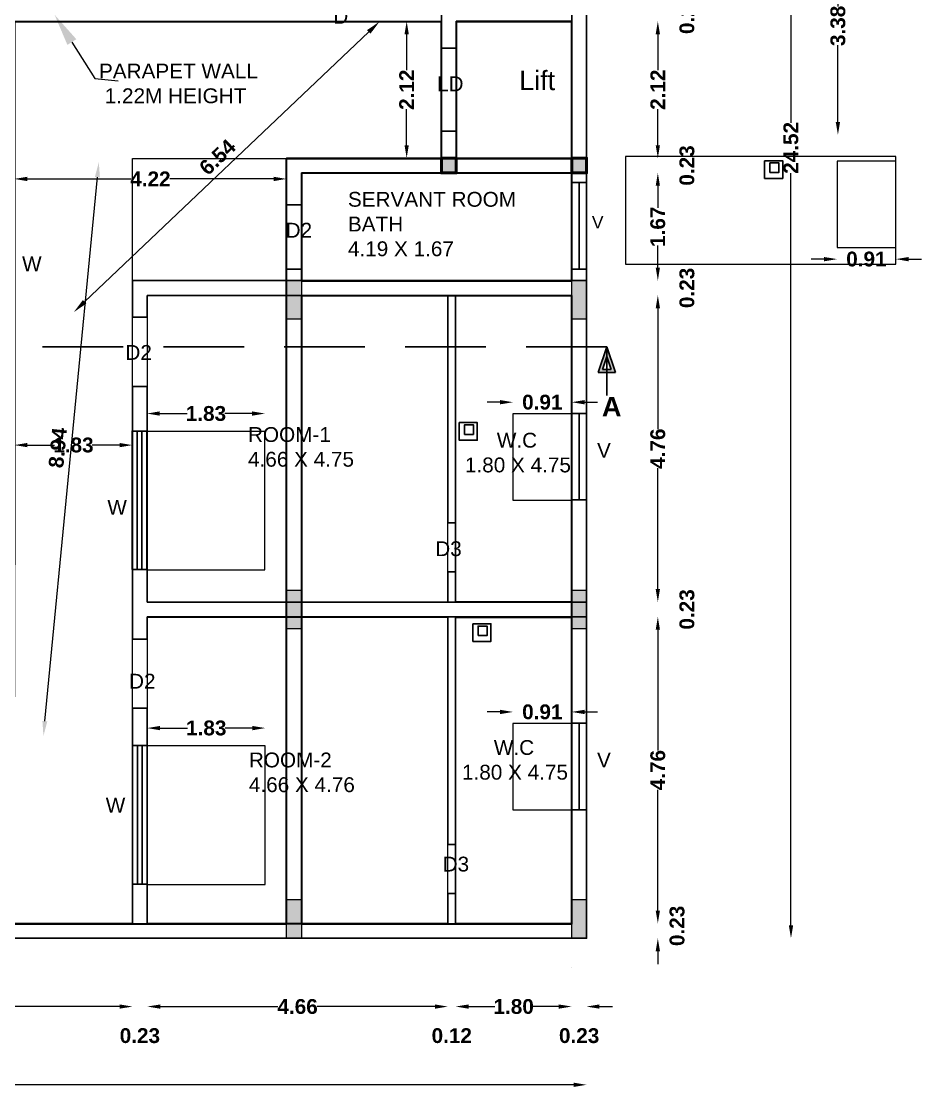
# Model space of a CAD drawing. Header units: metres. Extents: x 515 to 706, y -4 to 163.
# Drawn here: x 627.84 to 641.79, y 91.15 to 107.79 of the extents above; entities that cross this region are included whole.
import ezdxf
from ezdxf import colors
from ezdxf.entities.mleader import LeaderData, LeaderLine
from ezdxf.math import Vec2, Vec3

# ---------------------------------------------------------------- set-up
doc = ezdxf.new("R2010")
doc.units = ezdxf.units.M
doc.header["$MEASUREMENT"] = 0
doc.linetypes.add('DASHED2', pattern=[0.375, 0.25, -0.125])
doc.linetypes.add('PHANTOM2', pattern=[1.25, 0.625, -0.125, 0.125, -0.125, 0.125, -0.125])
for name, color, linetype, lineweight in [('BLK_1_FLR_2_BLT_UP_AREA', 140, 'Continuous', 30), ('BLK_1_FLR_2_CARPET_AREA', 22, 'Continuous', 30), ('BLK_1_FLR_2_LIFT_1', 30, 'Continuous', 13), ('BLK_1_FLR_2_WASH', 4, 'Continuous', 30), ('BLK_1_FLR_2_WATER_CLOSET', 4, 'Continuous', 30)]:
    doc.layers.add(name, color=color, linetype=linetype, lineweight=lineweight)
for name, color, linetype in [('BLK_1_FLR_2_REGULAR_ROOM_1', 3, 'Continuous'), ('BLK_1_FLR_2_REGULAR_ROOM_8', 3, 'Continuous'), ('BLK_1_FLR_2_ROOM_1_LIGHT_VENTILATION_1', 3, 'Continuous'), ('BLK_1_FLR_2_ROOM_8_LIGHT_VENTILATION_1', 3, 'Continuous'), ('BLK_1_FLR_2_VERANDAH', 5, 'Continuous'), ('BLK_4_FLR_0_BATH', 7, 'Continuous'), ('BLK_4_FLR_0_BATH_HT', 7, 'Continuous'), ('DIST_EXIT', 7, 'Continuous'), ('TOILET_VENTILATION', 6, 'Continuous')]:
    doc.layers.add(name, color=color, linetype=linetype)
doc.styles.add('ARIAL', font='arialbd.ttf', dxfattribs={"height": 0.23})
doc.styles.add('PDF Swiss721BT-RomanCondensed', font='arial.ttf')
doc.styles.add('Swiss Bold', font='swissb.ttf')
doc.styles.add('working', font='arialbd.ttf', dxfattribs={"height": 0.23})
doc.dimstyles.new('new model', dxfattribs={"dimtxt": 0.23, "dimasz": 0.2, "dimexe": 0.1, "dimexo": 0.1, "dimgap": 0, "dimtad": 0, "dimzin": 1, "dimdsep": 46, "dimtxsty": 'working', "dimcen": 0.09, "dimse1": 1, "dimse2": 1, "dimclrd": 256, "dimclrt": 256, "dimadec": 1, "dimazin": 0, "dimtfac": 1, "dimtofl": 0, "dimtmove": 0, "dimatfit": 3, "dimfxl": 0, "dimtolj": 1, "dimtzin": 0, "dimlwd": -1, "dimlwe": -1, "dimarcsym": 0})
doc.dimstyles.new('OPEN SPACE', dxfattribs={"dimtxt": 0.23, "dimasz": 0.23, "dimexe": 0.1875, "dimexo": 0.0625, "dimgap": 0.09, "dimtad": 3, "dimzin": 0, "dimdsep": 46, "dimtxsty": 'ARIAL', "dimcen": 0.09, "dimse1": 1, "dimse2": 1, "dimclrd": 256, "dimclre": 256, "dimadec": 0, "dimazin": 0, "dimtfac": 0.5, "dimtix": 1, "dimtmove": 0, "dimatfit": 3, "dimfxl": 0, "dimtolj": 1, "dimtzin": 0, "dimarcsym": 0})

# ---------------------------------------------------------------- blocks, each defined once
blk = doc.blocks.new('*D179')
at = {"layer": 'Defpoints', "color": 0, "lineweight": 40}
for p in [(633.387, 107.784), (628.648, 103.28), (628.648, 103.28)]:
    blk.add_point(p, dxfattribs=at)
at = {"layer": 'DIST_EXIT', "lineweight": -2}
blk.add_line((633.22, 107.626), (628.815, 103.439), dxfattribs=at)
at = {"layer": 'DIST_EXIT', "lineweight": 40}
for points in [[(633.193, 107.653), (633.246, 107.598), (633.387, 107.784)], [(628.788, 103.467), (628.841, 103.411), (628.648, 103.28)]]:
    blk.add_solid(points, dxfattribs=at)
at = {"layer": 'DIST_EXIT', "color": 0, "insert": (630.874, 105.683), "char_height": 0.23, "attachment_point": 5, "rotation": 43.5448, "style": 'ARIAL'}
blk.add_mtext('\\A1;6.54', dxfattribs=at)
blk = doc.blocks.new('*D85')
at = {"layer": 'Defpoints', "color": 0, "lineweight": 40}
for p in [(629.005, 105.605), (629.035, 105.603), (628.146, 96.71)]:
    blk.add_point(p, dxfattribs=at)
at = {"layer": 'DIST_EXIT', "lineweight": -2}
blk.add_line((628.198, 96.936), (629.012, 105.374), dxfattribs=at)
at = {"layer": 'DIST_EXIT', "lineweight": 40}
for points in [[(628.974, 105.377), (629.051, 105.37), (629.035, 105.603)], [(628.16, 96.94), (628.236, 96.932), (628.176, 96.707)]]:
    blk.add_solid(points, dxfattribs=at)
at = {"layer": 'DIST_EXIT', "color": 0, "insert": (628.399, 101.175), "char_height": 0.23, "attachment_point": 5, "rotation": 84.4853, "style": 'ARIAL'}
blk.add_mtext('\\A1;8.94', dxfattribs=at)
blk = doc.blocks.new('*D86')
at = {"layer": 'Defpoints', "color": 0, "lineweight": 40}
for p in [(636.365, 97.079), (635.455, 96.9), (636.365, 96.9)]:
    blk.add_point(p, dxfattribs=at)
at = {"layer": 'TOILET_VENTILATION'}
for p, q in [((635.255, 97.079), (635.055, 97.079)), ((636.565, 97.079), (636.765, 97.079))]:
    blk.add_line(p, q, dxfattribs=at)
at = {"layer": 'TOILET_VENTILATION', "lineweight": 40}
for points in [[(635.255, 97.112), (635.255, 97.046), (635.455, 97.079)], [(636.565, 97.112), (636.565, 97.046), (636.365, 97.079)]]:
    blk.add_solid(points, dxfattribs=at)
at = {"layer": 'TOILET_VENTILATION', "insert": (635.91, 97.079), "char_height": 0.23, "attachment_point": 5, "style": 'working'}
blk.add_mtext('\\A1;0.91', dxfattribs=at)
blk = doc.blocks.new('*D180')
at = {"layer": 'BLK_1_FLR_2_ROOM_1_LIGHT_VENTILATION_1', "color": 232, "linetype": 'PHANTOM2'}
for p, q in [((629.985, 96.829), (630.407, 96.829)), ((631.415, 96.829), (630.993, 96.829))]:
    blk.add_line(p, q, dxfattribs=at)
at = {"layer": 'BLK_1_FLR_2_ROOM_1_LIGHT_VENTILATION_1', "color": 232, "lineweight": 40}
for points in [[(629.985, 96.862), (629.985, 96.795), (629.785, 96.829)], [(631.415, 96.862), (631.415, 96.795), (631.615, 96.829)]]:
    blk.add_solid(points, dxfattribs=at)
at = {"layer": 'Defpoints', "color": 0, "lineweight": 40}
for p in [(631.615, 96.829), (629.785, 96.552), (631.615, 96.552)]:
    blk.add_point(p, dxfattribs=at)
at = {"layer": 'BLK_1_FLR_2_ROOM_1_LIGHT_VENTILATION_1', "color": 232, "insert": (630.7, 96.829), "char_height": 0.23, "attachment_point": 5, "style": 'working'}
blk.add_mtext('\\A1;1.83', dxfattribs=at)
blk = doc.blocks.new('*D181')
at = {"layer": 'BLK_1_FLR_2_ROOM_8_LIGHT_VENTILATION_1', "color": 232, "linetype": 'PHANTOM2'}
for p, q in [((629.98, 101.706), (630.402, 101.706)), ((631.41, 101.706), (630.988, 101.706))]:
    blk.add_line(p, q, dxfattribs=at)
at = {"layer": 'BLK_1_FLR_2_ROOM_8_LIGHT_VENTILATION_1', "color": 232, "lineweight": 40}
for points in [[(629.98, 101.74), (629.98, 101.673), (629.78, 101.706)], [(631.41, 101.74), (631.41, 101.673), (631.61, 101.706)]]:
    blk.add_solid(points, dxfattribs=at)
at = {"layer": 'Defpoints', "color": 0, "lineweight": 40}
for p in [(631.61, 101.706), (629.78, 101.43), (631.61, 101.43)]:
    blk.add_point(p, dxfattribs=at)
at = {"layer": 'BLK_1_FLR_2_ROOM_8_LIGHT_VENTILATION_1', "color": 232, "insert": (630.695, 101.706), "char_height": 0.23, "attachment_point": 5, "style": 'working'}
blk.add_mtext('\\A1;1.83', dxfattribs=at)
blk = doc.blocks.new('*D87')
at = {"layer": 'Defpoints', "color": 0, "lineweight": 40}
for p in [(636.365, 101.882), (635.455, 101.703), (636.365, 101.703)]:
    blk.add_point(p, dxfattribs=at)
at = {"layer": 'TOILET_VENTILATION'}
for p, q in [((635.255, 101.882), (635.055, 101.882)), ((636.565, 101.882), (636.765, 101.882))]:
    blk.add_line(p, q, dxfattribs=at)
at = {"layer": 'TOILET_VENTILATION', "lineweight": 40}
for points in [[(635.255, 101.915), (635.255, 101.849), (635.455, 101.882)], [(636.565, 101.915), (636.565, 101.849), (636.365, 101.882)]]:
    blk.add_solid(points, dxfattribs=at)
at = {"layer": 'TOILET_VENTILATION', "insert": (635.91, 101.882), "char_height": 0.23, "attachment_point": 5, "style": 'working'}
blk.add_mtext('\\A1;0.91', dxfattribs=at)
blk = doc.blocks.new('*D112')
at = {"layer": 'BLK_4_FLR_0_BATH_HT'}
for p, q in [((640.493, 109.208), (640.493, 108.017)), ((640.493, 106.228), (640.493, 107.418))]:
    blk.add_line(p, q, dxfattribs=at)
at = {"layer": 'BLK_4_FLR_0_BATH_HT', "lineweight": 40}
for points in [[(640.459, 109.208), (640.526, 109.208), (640.493, 109.408)], [(640.459, 106.228), (640.526, 106.228), (640.493, 106.028)]]:
    blk.add_solid(points, dxfattribs=at)
at = {"layer": 'Defpoints', "color": 0, "lineweight": 40}
for p in [(640.493, 109.408), (641.172, 109.408), (641.172, 106.028)]:
    blk.add_point(p, dxfattribs=at)
at = {"layer": 'BLK_4_FLR_0_BATH_HT', "insert": (640.493, 107.718), "char_height": 0.23, "attachment_point": 5, "rotation": 90, "style": 'working'}
blk.add_mtext('\\A1;3.38', dxfattribs=at)
blk = doc.blocks.new('*D114')
at = {"layer": 'Defpoints', "color": 0, "lineweight": 40}
for p in [(640.479, 104.279), (641.389, 104.279), (640.479, 104.101)]:
    blk.add_point(p, dxfattribs=at)
at = {"layer": 'TOILET_VENTILATION'}
for p, q in [((640.279, 104.101), (640.079, 104.101)), ((641.589, 104.101), (641.789, 104.101))]:
    blk.add_line(p, q, dxfattribs=at)
at = {"layer": 'TOILET_VENTILATION', "lineweight": 40}
for points in [[(640.279, 104.134), (640.279, 104.067), (640.479, 104.101)], [(641.589, 104.134), (641.589, 104.067), (641.389, 104.101)]]:
    blk.add_solid(points, dxfattribs=at)
at = {"layer": 'TOILET_VENTILATION', "insert": (640.934, 104.101), "char_height": 0.23, "attachment_point": 5, "style": 'working'}
blk.add_mtext('\\A1;0.91', dxfattribs=at)
blk = doc.blocks.new('060x0.23')
at = {"lineweight": 13}
h = blk.add_hatch(color=1, dxfattribs=at)
h.dxf.hatch_style = 1
h.paths.add_polyline_path([(717.913, -158.901), (718.513, -158.901), (718.513, -159.131), (717.913, -159.131)])
at = {"color": 1, "lineweight": 13}
blk.add_lwpolyline([(717.913, -158.901), (718.513, -158.901), (718.513, -159.131), (717.913, -159.131)], close=True, dxfattribs=at)
blk = doc.blocks.new('0.23x 0.23')
at = {"lineweight": 50}
h = blk.add_hatch(color=1, dxfattribs=at)
h.dxf.hatch_style = 1
h.paths.add_polyline_path([(780.034, -174.426), (780.264, -174.426), (780.264, -174.196), (780.034, -174.196)])
at = {"color": 1, "lineweight": 50}
blk.add_lwpolyline([(780.034, -174.426), (780.264, -174.426), (780.264, -174.196), (780.034, -174.196)], close=True, dxfattribs=at)
blk = doc.blocks.new('*D801')
for p, q in [((627.926, 101.217), (628.347, 101.217)), ((629.356, 101.217), (628.934, 101.217))]:
    blk.add_line(p, q)
at = {"lineweight": 40}
for points in [[(627.926, 101.25), (627.926, 101.184), (627.726, 101.217)], [(629.356, 101.25), (629.356, 101.184), (629.556, 101.217)]]:
    blk.add_solid(points, dxfattribs=at)
at = {"layer": 'Defpoints', "color": 0, "lineweight": 40}
for p in [(627.726, 101.531), (629.556, 101.531), (629.556, 101.217)]:
    blk.add_point(p, dxfattribs=at)
at = {"lineweight": 30, "insert": (628.641, 101.217), "char_height": 0.23, "attachment_point": 5, "style": 'working'}
blk.add_mtext('\\A1;1.83', dxfattribs=at)
blk = doc.blocks.new('*D402')
for p, q in [((637.701, 93.999), (637.701, 94.199)), ((637.701, 93.369), (637.701, 93.169))]:
    blk.add_line(p, q)
at = {"lineweight": 40}
for points in [[(637.668, 93.999), (637.734, 93.999), (637.701, 93.799)], [(637.668, 93.369), (637.734, 93.369), (637.701, 93.569)]]:
    blk.add_solid(points, dxfattribs=at)
at = {"layer": 'Defpoints', "color": 0, "lineweight": 40}
for p in [(636.814, 93.799), (637.701, 93.799), (636.814, 93.569)]:
    blk.add_point(p, dxfattribs=at)
at = {"lineweight": 30, "insert": (638, 93.761), "char_height": 0.23, "attachment_point": 5, "rotation": 90, "style": 'working'}
blk.add_mtext('\\A1;0.23', dxfattribs=at)
blk = doc.blocks.new('*D403')
for p, q in [((637.701, 98.354), (637.701, 96.48)), ((637.701, 93.999), (637.701, 95.872))]:
    blk.add_line(p, q)
at = {"lineweight": 40}
for points in [[(637.668, 98.354), (637.734, 98.354), (637.701, 98.554)], [(637.668, 93.999), (637.734, 93.999), (637.701, 93.799)]]:
    blk.add_solid(points, dxfattribs=at)
at = {"layer": 'Defpoints', "color": 0, "lineweight": 40}
for p in [(636.814, 98.554), (637.701, 98.554), (636.814, 93.799)]:
    blk.add_point(p, dxfattribs=at)
at = {"lineweight": 30, "insert": (637.701, 96.176), "char_height": 0.23, "attachment_point": 5, "rotation": 90, "style": 'working'}
blk.add_mtext('\\A1;4.76', dxfattribs=at)
blk = doc.blocks.new('*D404')
for p, q in [((637.701, 98.984), (637.701, 99.184)), ((637.701, 98.354), (637.701, 98.154))]:
    blk.add_line(p, q)
at = {"lineweight": 40}
for points in [[(637.668, 98.984), (637.734, 98.984), (637.701, 98.784)], [(637.668, 98.354), (637.734, 98.354), (637.701, 98.554)]]:
    blk.add_solid(points, dxfattribs=at)
at = {"layer": 'Defpoints', "color": 0, "lineweight": 40}
for p in [(636.814, 98.784), (635.418, 98.554), (637.701, 98.554)]:
    blk.add_point(p, dxfattribs=at)
at = {"lineweight": 30, "insert": (638.153, 98.669), "char_height": 0.23, "attachment_point": 5, "rotation": 90, "style": 'working'}
blk.add_mtext('\\A1;0.23', dxfattribs=at)
blk = doc.blocks.new('*D405')
for p, q in [((637.701, 103.339), (637.701, 101.465)), ((637.701, 98.984), (637.701, 100.857))]:
    blk.add_line(p, q)
at = {"lineweight": 40}
for points in [[(637.668, 103.339), (637.734, 103.339), (637.701, 103.539)], [(637.668, 98.984), (637.734, 98.984), (637.701, 98.784)]]:
    blk.add_solid(points, dxfattribs=at)
at = {"layer": 'Defpoints', "color": 0, "lineweight": 40}
for p in [(636.417, 103.539), (637.701, 103.539), (635.418, 98.784)]:
    blk.add_point(p, dxfattribs=at)
at = {"lineweight": 30, "insert": (637.701, 101.161), "char_height": 0.23, "attachment_point": 5, "rotation": 90, "style": 'working'}
blk.add_mtext('\\A1;4.76', dxfattribs=at)
blk = doc.blocks.new('*D406')
for p, q in [((637.701, 103.969), (637.701, 104.169)), ((637.701, 103.339), (637.701, 103.139))]:
    blk.add_line(p, q)
at = {"lineweight": 40}
for points in [[(637.668, 103.969), (637.734, 103.969), (637.701, 103.769)], [(637.668, 103.339), (637.734, 103.339), (637.701, 103.539)]]:
    blk.add_solid(points, dxfattribs=at)
at = {"layer": 'Defpoints', "color": 0, "lineweight": 40}
for p in [(636.352, 103.769), (637.701, 103.769), (636.417, 103.539)]:
    blk.add_point(p, dxfattribs=at)
at = {"lineweight": 30, "insert": (638.153, 103.654), "char_height": 0.23, "attachment_point": 5, "rotation": 90, "style": 'working'}
blk.add_mtext('\\A1;0.23', dxfattribs=at)
blk = doc.blocks.new('*D407')
for p, q in [((637.701, 107.589), (637.701, 107.029)), ((637.701, 105.868), (637.701, 106.428))]:
    blk.add_line(p, q)
at = {"lineweight": 40}
for points in [[(637.668, 107.589), (637.734, 107.589), (637.701, 107.789)], [(637.668, 105.868), (637.734, 105.868), (637.701, 105.668)]]:
    blk.add_solid(points, dxfattribs=at)
at = {"layer": 'Defpoints', "color": 0, "lineweight": 40}
for p in [(636.568, 107.789), (637.701, 107.789), (636.352, 105.668)]:
    blk.add_point(p, dxfattribs=at)
at = {"lineweight": 30, "insert": (637.701, 106.728), "char_height": 0.23, "attachment_point": 5, "rotation": 90, "style": 'working'}
blk.add_mtext('\\A1;2.12', dxfattribs=at)
blk = doc.blocks.new('*D408')
for p, q in [((637.701, 108.219), (637.701, 108.419)), ((637.701, 107.589), (637.701, 107.389))]:
    blk.add_line(p, q)
at = {"lineweight": 40}
for points in [[(637.668, 108.219), (637.734, 108.219), (637.701, 108.019)], [(637.668, 107.589), (637.734, 107.589), (637.701, 107.789)]]:
    blk.add_solid(points, dxfattribs=at)
at = {"layer": 'Defpoints', "color": 0, "lineweight": 40}
for p in [(636.568, 108.019), (637.701, 108.019), (636.568, 107.789)]:
    blk.add_point(p, dxfattribs=at)
at = {"lineweight": 30, "insert": (638.153, 107.904), "char_height": 0.23, "attachment_point": 5, "rotation": 90, "style": 'working'}
blk.add_mtext('\\A1;0.23', dxfattribs=at)
blk = doc.blocks.new('*D414')
for p, q in [((639.765, 117.884), (639.765, 106.216)), ((639.765, 93.769), (639.765, 105.436))]:
    blk.add_line(p, q)
at = {"lineweight": 40}
for points in [[(639.732, 117.884), (639.799, 117.884), (639.765, 118.084)], [(639.732, 93.769), (639.799, 93.769), (639.765, 93.569)]]:
    blk.add_solid(points, dxfattribs=at)
at = {"layer": 'Defpoints', "color": 0, "lineweight": 40}
for p in [(638.533, 118.084), (638.517, 93.569), (639.765, 93.569)]:
    blk.add_point(p, dxfattribs=at)
at = {"lineweight": 30, "insert": (639.765, 105.826), "char_height": 0.23, "attachment_point": 5, "rotation": 90, "style": 'working'}
blk.add_mtext('\\A1;24.52', dxfattribs=at)
blk = doc.blocks.new('*D751')
for p, q in [((616.126, 92.51), (622.358, 92.51)), ((629.356, 92.51), (623.123, 92.51))]:
    blk.add_line(p, q)
at = {"lineweight": 40}
for points in [[(616.126, 92.543), (616.126, 92.477), (615.926, 92.51)], [(629.356, 92.543), (629.356, 92.477), (629.556, 92.51)]]:
    blk.add_solid(points, dxfattribs=at)
at = {"layer": 'Defpoints', "color": 0, "lineweight": 40}
for p in [(615.926, 93.798), (629.556, 93.799), (629.556, 92.51)]:
    blk.add_point(p, dxfattribs=at)
at = {"lineweight": 30, "insert": (622.741, 92.51), "char_height": 0.23, "attachment_point": 5, "style": 'working'}
blk.add_mtext('\\A1;13.63', dxfattribs=at)
blk = doc.blocks.new('*D752')
for p, q in [((629.356, 92.51), (629.156, 92.51)), ((629.986, 92.51), (630.186, 92.51))]:
    blk.add_line(p, q)
at = {"lineweight": 40}
for points in [[(629.356, 92.543), (629.356, 92.477), (629.556, 92.51)], [(629.986, 92.543), (629.986, 92.477), (629.786, 92.51)]]:
    blk.add_solid(points, dxfattribs=at)
at = {"layer": 'Defpoints', "color": 0, "lineweight": 40}
for p in [(629.556, 93.799), (629.786, 93.799), (629.786, 92.51)]:
    blk.add_point(p, dxfattribs=at)
at = {"lineweight": 30, "insert": (629.671, 92.058), "char_height": 0.23, "attachment_point": 5, "style": 'working'}
blk.add_mtext('\\A1;0.23', dxfattribs=at)
blk = doc.blocks.new('*D753')
for p, q in [((629.986, 92.51), (631.812, 92.51)), ((634.246, 92.51), (632.42, 92.51))]:
    blk.add_line(p, q)
at = {"lineweight": 40}
for points in [[(629.986, 92.543), (629.986, 92.477), (629.786, 92.51)], [(634.246, 92.543), (634.246, 92.477), (634.446, 92.51)]]:
    blk.add_solid(points, dxfattribs=at)
at = {"layer": 'Defpoints', "color": 0, "lineweight": 40}
for p in [(629.786, 93.799), (634.446, 93.799), (634.446, 92.51)]:
    blk.add_point(p, dxfattribs=at)
at = {"lineweight": 30, "insert": (632.116, 92.51), "char_height": 0.23, "attachment_point": 5, "style": 'working'}
blk.add_mtext('\\A1;4.66', dxfattribs=at)
blk = doc.blocks.new('*D754')
for p, q in [((634.246, 92.51), (634.046, 92.51)), ((634.766, 92.51), (634.966, 92.51))]:
    blk.add_line(p, q)
at = {"lineweight": 40}
for points in [[(634.246, 92.543), (634.246, 92.477), (634.446, 92.51)], [(634.766, 92.543), (634.766, 92.477), (634.566, 92.51)]]:
    blk.add_solid(points, dxfattribs=at)
at = {"layer": 'Defpoints', "color": 0, "lineweight": 40}
for p in [(634.446, 93.799), (634.566, 93.799), (634.566, 92.51)]:
    blk.add_point(p, dxfattribs=at)
at = {"lineweight": 30, "insert": (634.506, 92.058), "char_height": 0.23, "attachment_point": 5, "style": 'working'}
blk.add_mtext('\\A1;0.12', dxfattribs=at)
blk = doc.blocks.new('*D755')
for p, q in [((634.766, 92.51), (635.174, 92.51)), ((636.166, 92.51), (635.758, 92.51))]:
    blk.add_line(p, q)
at = {"lineweight": 40}
for points in [[(634.766, 92.543), (634.766, 92.477), (634.566, 92.51)], [(636.166, 92.543), (636.166, 92.477), (636.366, 92.51)]]:
    blk.add_solid(points, dxfattribs=at)
at = {"layer": 'Defpoints', "color": 0, "lineweight": 40}
for p in [(634.566, 93.799), (636.366, 93.799), (636.366, 92.51)]:
    blk.add_point(p, dxfattribs=at)
at = {"lineweight": 30, "insert": (635.466, 92.51), "char_height": 0.23, "attachment_point": 5, "style": 'working'}
blk.add_mtext('\\A1;1.80', dxfattribs=at)
blk = doc.blocks.new('*D756')
for p, q in [((636.166, 92.51), (635.966, 92.51)), ((636.796, 92.51), (636.996, 92.51))]:
    blk.add_line(p, q)
at = {"lineweight": 40}
for points in [[(636.166, 92.543), (636.166, 92.477), (636.366, 92.51)], [(636.796, 92.543), (636.796, 92.477), (636.596, 92.51)]]:
    blk.add_solid(points, dxfattribs=at)
at = {"layer": 'Defpoints', "color": 0, "lineweight": 40}
for p in [(636.596, 94.169), (636.366, 93.799), (636.596, 92.51)]:
    blk.add_point(p, dxfattribs=at)
at = {"lineweight": 30, "insert": (636.481, 92.058), "char_height": 0.23, "attachment_point": 5, "style": 'working'}
blk.add_mtext('\\A1;0.23', dxfattribs=at)
blk = doc.blocks.new('*D757')
for p, q in [((605.628, 91.297), (620.623, 91.297)), ((636.396, 91.297), (621.4, 91.297))]:
    blk.add_line(p, q)
at = {"lineweight": 40}
for points in [[(605.628, 91.33), (605.628, 91.264), (605.428, 91.297)], [(636.396, 91.33), (636.396, 91.264), (636.596, 91.297)]]:
    blk.add_solid(points, dxfattribs=at)
at = {"layer": 'Defpoints', "color": 0, "lineweight": 40}
for p in [(605.428, 93.569), (636.596, 93.569), (636.596, 91.297)]:
    blk.add_point(p, dxfattribs=at)
at = {"lineweight": 30, "insert": (621.012, 91.297), "char_height": 0.23, "attachment_point": 5, "style": 'working'}
blk.add_mtext('\\A1;31.17', dxfattribs=at)
blk = doc.blocks.new('*D758')
for p, q in [((633.807, 107.589), (633.807, 107.029)), ((633.807, 105.868), (633.807, 106.428))]:
    blk.add_line(p, q)
at = {"lineweight": 40}
for points in [[(633.774, 107.589), (633.84, 107.589), (633.807, 107.789)], [(633.774, 105.868), (633.84, 105.868), (633.807, 105.668)]]:
    blk.add_solid(points, dxfattribs=at)
at = {"layer": 'Defpoints', "color": 0, "lineweight": 40}
for p in [(633.807, 107.789), (633.818, 107.789), (633.818, 105.668)]:
    blk.add_point(p, dxfattribs=at)
at = {"lineweight": 30, "insert": (633.807, 106.728), "char_height": 0.23, "attachment_point": 5, "rotation": 90, "style": 'working'}
blk.add_mtext('\\A1;2.12', dxfattribs=at)
blk = doc.blocks.new('*D759')
for p, q in [((627.925, 105.345), (629.534, 105.345)), ((631.745, 105.345), (630.137, 105.345))]:
    blk.add_line(p, q)
at = {"lineweight": 40}
for points in [[(627.925, 105.378), (627.925, 105.311), (627.725, 105.345)], [(631.745, 105.378), (631.745, 105.311), (631.945, 105.345)]]:
    blk.add_solid(points, dxfattribs=at)
at = {"layer": 'Defpoints', "color": 0, "lineweight": 40}
for p in [(627.725, 105.668), (631.945, 105.668), (627.725, 105.345)]:
    blk.add_point(p, dxfattribs=at)
at = {"lineweight": 30, "insert": (629.835, 105.345), "char_height": 0.23, "attachment_point": 5, "style": 'working'}
blk.add_mtext('\\A1;4.22', dxfattribs=at)
blk = doc.blocks.new('*D473')
for p, q in [((637.701, 105.238), (637.701, 104.896)), ((637.701, 103.969), (637.701, 104.31))]:
    blk.add_line(p, q)
at = {"lineweight": 40}
for points in [[(637.668, 105.238), (637.734, 105.238), (637.701, 105.438)], [(637.668, 103.969), (637.734, 103.969), (637.701, 103.769)]]:
    blk.add_solid(points, dxfattribs=at)
at = {"layer": 'Defpoints', "color": 0, "lineweight": 40}
for p in [(636.352, 105.438), (637.701, 105.438), (636.352, 103.769)]:
    blk.add_point(p, dxfattribs=at)
at = {"lineweight": 30, "insert": (637.701, 104.603), "char_height": 0.23, "attachment_point": 5, "rotation": 90, "style": 'working'}
blk.add_mtext('\\A1;1.67', dxfattribs=at)
blk = doc.blocks.new('*D474')
for p, q in [((637.701, 105.868), (637.701, 106.068)), ((637.701, 105.238), (637.701, 105.038))]:
    blk.add_line(p, q)
at = {"lineweight": 40}
for points in [[(637.668, 105.868), (637.734, 105.868), (637.701, 105.668)], [(637.668, 105.238), (637.734, 105.238), (637.701, 105.438)]]:
    blk.add_solid(points, dxfattribs=at)
at = {"layer": 'Defpoints', "color": 0, "lineweight": 40}
for p in [(636.352, 105.668), (637.701, 105.668), (636.417, 105.438)]:
    blk.add_point(p, dxfattribs=at)
at = {"lineweight": 30, "insert": (638.153, 105.553), "char_height": 0.23, "attachment_point": 5, "rotation": 90, "style": 'working'}
blk.add_mtext('\\A1;0.23', dxfattribs=at)

msp = doc.modelspace()

# ---------------------------------------------------------------- hatches: boundary and pattern name
at = {"lineweight": 30, "ltscale": 0.25}
h = msp.add_hatch(color=256, dxfattribs=at)
h.paths.add_polyline_path([(636.91057, 102.7384), (636.77558, 102.34221), (637.04555, 102.34221)])
h.paths.add_polyline_path([(636.91057, 102.59104), (636.84198, 102.38973), (636.97915, 102.38973)], flags=16)

# ---------------------------------------------------------------- linework, layer by layer
at = {"lineweight": 30}
for p, q in [((636.59551, 112.50883), (636.5955, 93.56857)), ((636.36549, 112.27884), (636.36549, 103.76886)), ((636.36549, 105.66772), (631.94544, 105.66772)), ((631.94544, 104.94347), (631.94544, 105.66772)), ((636.36549, 105.43772), (632.17544, 105.43772)), ((632.17544, 104.94347), (632.17544, 105.43772)), ((636.36549, 103.76886), (636.36549, 105.43772)), ((636.59552, 93.56857), (636.59547, 105.43772)), ((636.36557, 105.2891), (636.59557, 105.2891)), ((636.48062, 105.2891), (636.48062, 103.94728)), ((632.17544, 104.94347), (631.94544, 104.94347)), ((632.17544, 103.94347), (631.94544, 103.94347)), ((632.17551, 103.94348), (631.94551, 103.94348)), ((631.94551, 103.53887), (631.94551, 103.94348)), ((632.17544, 103.76886), (632.17544, 103.94347)), ((632.17551, 103.76887), (632.17551, 103.94348)), ((636.36557, 103.94728), (636.59561, 103.94728)), ((632.17543, 103.76886), (636.5955, 103.76886)), ((632.17543, 103.53889), (634.44556, 103.53889)), ((634.56556, 103.53889), (636.36549, 103.53889)), ((636.36549, 103.49549), (636.36549, 103.53889)), ((636.36549, 103.53889), (636.36549, 93.79851)), ((636.36555, 103.49549), (636.36555, 103.53889)), ((636.91057, 102.7384), (636.77558, 102.34221)), ((636.91057, 102.7384), (637.04555, 102.34221)), ((636.91057, 102.7384), (636.91057, 101.98455)), ((636.91057, 102.59104), (636.84198, 102.38973)), ((636.91057, 102.59104), (636.97915, 102.38973)), ((636.77558, 102.34221), (637.04555, 102.34221)), ((636.84198, 102.38973), (636.97915, 102.38973)), ((636.36514, 101.70821), (636.59529, 101.70821)), ((636.48021, 101.70821), (636.48021, 100.36639)), ((632.1755, 98.96872), (632.1755, 98.36872)), ((629.78556, 98.78372), (636.59554, 98.78372)), ((629.78556, 98.55372), (636.59554, 98.55372)), ((636.36514, 96.90531), (636.59529, 96.90531)), ((636.48021, 96.90531), (636.48021, 95.56349)), ((634.44556, 93.79851), (632.17544, 93.79851)), ((636.36549, 93.79851), (634.56556, 93.79851)), ((631.94544, 93.56857), (636.59553, 93.56859)), ((636.36549, 93.56859), (636.36549, 93.56857)), ((636.36555, 93.56859), (636.36555, 93.56857)), ((636.36549, 93.11381), (636.36549, 93.11374)), ((636.36555, 93.11381), (636.36555, 93.11374))]:
    msp.add_line(p, q, dxfattribs=at)
at = {"lineweight": 30, "ltscale": 0.125}
for p, q in [((629.55556, 103.76887), (629.55556, 103.20111)), ((629.55556, 103.76887), (636.36556, 103.76887)), ((636.59556, 103.76887), (636.59557, 103.76887)), ((629.78556, 103.53887), (629.78556, 103.20111)), ((629.78556, 103.53887), (634.44556, 103.53887)), ((634.44556, 103.53889), (634.44556, 100.01368)), ((634.56556, 103.53889), (634.56556, 100.01368)), ((634.56556, 103.53887), (636.36556, 103.53887)), ((636.59556, 103.53887), (636.59557, 103.53887)), ((629.55556, 103.20111), (629.78556, 103.20111)), ((629.55556, 102.12778), (629.55556, 98.20847)), ((629.55556, 102.12778), (629.78556, 102.12778)), ((629.78556, 102.12778), (629.78556, 98.78372)), ((629.5503, 101.43489), (629.5503, 99.31489)), ((629.5503, 101.43489), (629.7803, 101.43489)), ((629.62688, 101.43489), (629.62688, 99.28823)), ((629.70355, 101.43489), (629.70355, 99.28823)), ((629.7803, 101.43489), (629.7803, 99.31489)), ((634.56556, 100.01368), (634.44556, 100.01368)), ((634.56556, 99.25368), (634.44556, 99.25368)), ((634.44556, 98.78372), (634.44556, 99.25368)), ((634.56556, 99.25368), (634.56556, 98.78372)), ((629.78556, 98.55372), (629.78556, 98.20847)), ((634.44556, 98.55372), (634.44556, 95.02103)), ((634.56556, 98.55372), (634.56556, 95.02103)), ((636.36556, 98.54623), (636.36556, 93.79858)), ((629.55556, 98.20847), (629.78556, 98.20847)), ((629.55556, 97.13513), (629.55556, 93.79858)), ((629.55556, 97.13513), (629.78556, 97.13513)), ((629.78556, 97.13513), (629.78556, 93.79858)), ((629.55529, 96.55701), (629.55529, 94.43701)), ((629.55529, 96.55701), (629.78529, 96.55701)), ((629.63187, 96.55701), (629.63187, 94.41036)), ((629.70853, 96.55701), (629.70853, 94.41036)), ((629.78529, 96.55701), (629.78529, 94.43701)), ((634.56556, 95.02103), (634.44556, 95.02103)), ((634.44556, 94.26103), (634.44556, 93.79851)), ((634.56556, 94.26103), (634.44556, 94.26103)), ((634.56556, 94.26103), (634.56556, 93.79851)), ((634.44556, 93.79858), (629.78556, 93.79858)), ((636.36556, 93.79858), (634.56556, 93.79858))]:
    msp.add_line(p, q, dxfattribs=at)
at = {"linetype": 'DASHED2', "lineweight": 30, "ltscale": 5}
msp.add_line((636.91057, 102.7384), (605.04219, 102.7384), dxfattribs=at)
at = {"lineweight": 30}
for points in [[(634.34662, 106.083), (634.57662, 106.083), (634.34662, 106.083), (634.34662, 105.43772), (636.59551, 105.43772), (636.59551, 107.99328), (636.59551, 108.01884), (634.34662, 108.01883), (634.34662, 107.37355), (634.57662, 107.37355), (634.57662, 107.78883), (636.36551, 107.78884), (636.36551, 105.66772), (634.57662, 105.66772), (634.57662, 106.083)], [(636.36514, 100.36639), (636.59529, 100.36639), (636.59529, 101.70821), (636.36514, 101.70821)], [(629.78021, 99.28823), (629.78021, 101.43489), (629.55021, 101.43489), (629.55021, 99.28823)], [(636.36514, 95.56349), (636.59529, 95.56349), (636.59529, 96.90531), (636.36514, 96.90531)], [(629.7852, 94.41036), (629.7852, 96.55701), (629.5552, 96.55701), (629.5552, 94.41036)]]:
    msp.add_lwpolyline(points, close=True, dxfattribs=at)
at = {"lineweight": 30, "ltscale": 0.125}
for points in [[(631.94544, 93.56857), (615.92553, 93.56857), (605.4277, 93.56855), (605.42772, 98.33003)], [(629.55556, 93.79859), (615.92552, 93.79862)], [(631.94544, 93.79859), (629.78556, 93.79859)]]:
    msp.add_lwpolyline(points, dxfattribs=at)
at = {"layer": 'BLK_1_FLR_2_BLT_UP_AREA', "color": 14}
msp.add_lwpolyline([(636.59547, 112.54868), (636.59542, 93.56843), (631.94547, 93.56842), (605.4277, 93.5684), (605.42774, 106.13462), (607.16087, 106.13462), (607.16091, 118.08363), (617.69551, 118.08363), (617.69549, 108.01879), (631.8354, 108.01867), (631.83537, 112.54868)], close=True, dxfattribs=at)
at = {"layer": 'BLK_1_FLR_2_CARPET_AREA', "color": 14, "lineweight": 35}
for points in [[(618.44834, 107.78282), (615.97891, 107.78281), (615.96522, 107.78281), (615.92525, 101.71404), (615.92524, 93.79249), (631.94517, 93.79246), (631.94517, 105.6616), (634.34635, 105.6616), (634.34634, 107.7827), (627.72504, 107.78314), (627.72504, 99.35786), (618.44836, 99.35783)], [(634.57633, 105.66159), (636.36522, 105.66159), (636.36522, 107.78271), (634.57633, 107.78271)], [(632.17558, 105.4316), (632.17558, 103.76268), (636.36564, 103.76268), (636.36564, 105.4316)], [(632.17566, 93.79238), (636.36564, 93.79238), (636.36561, 103.53276), (632.17562, 103.53276)]]:
    msp.add_lwpolyline(points, close=True, dxfattribs=at)
at = {"layer": 'BLK_1_FLR_2_LIFT_1'}
msp.add_lwpolyline([(634.57601, 105.66284), (636.36489, 105.66284), (636.36489, 107.78395), (634.57601, 107.78395)], close=True, dxfattribs=at)
at = {"layer": 'BLK_1_FLR_2_REGULAR_ROOM_1', "color": 2}
msp.add_lwpolyline([(629.78477, 93.79371), (634.44477, 93.79371), (634.44477, 98.54134), (629.78477, 98.54134)], close=True, dxfattribs=at)
at = {"layer": 'BLK_1_FLR_2_REGULAR_ROOM_8', "color": 2}
msp.add_lwpolyline([(629.78477, 98.78634), (634.44477, 98.78634), (634.44477, 103.53399), (629.78477, 103.53399)], close=True, dxfattribs=at)
at = {"layer": 'BLK_1_FLR_2_ROOM_1_LIGHT_VENTILATION_1', "color": 3}
msp.add_lwpolyline([(631.61477, 94.40547), (631.61477, 96.55213), (629.78477, 96.55213), (629.78477, 94.40547)], close=True, dxfattribs=at)
at = {"layer": 'BLK_1_FLR_2_ROOM_8_LIGHT_VENTILATION_1', "color": 3}
msp.add_lwpolyline([(631.60978, 99.28335), (631.60978, 101.43), (629.77978, 101.43), (629.77978, 99.28335)], close=True, dxfattribs=at)
at = {"layer": 'BLK_1_FLR_2_VERANDAH', "color": 5}
msp.add_lwpolyline([(618.44818, 107.78406), (615.97859, 107.78405), (615.96489, 107.78405), (615.96491, 101.71528), (615.92493, 101.71528), (615.92491, 93.79374), (629.55477, 93.7937), (629.55477, 105.66284), (634.34602, 105.66284), (634.34602, 107.78394), (627.72486, 107.78438), (627.72487, 97.31368), (618.4482, 97.31365)], close=True, dxfattribs=at)
at = {"layer": 'BLK_1_FLR_2_WASH', "color": 55, "lineweight": 30}
for points in [[(639.35704, 105.62651), (639.63727, 105.62651), (639.63727, 105.35255), (639.35704, 105.35255)], [(634.6221, 101.56626), (634.90232, 101.56626), (634.90232, 101.2923), (634.6221, 101.2923)], [(634.83333, 98.44558), (635.11355, 98.44558), (635.11355, 98.17162), (634.83333, 98.17162)]]:
    msp.add_lwpolyline(points, close=True, dxfattribs=at)
at = {"layer": 'BLK_1_FLR_2_WASH', "color": 60, "lineweight": 30}
for points in [[(639.43835, 105.44368), (639.57635, 105.44325), (639.57682, 105.59176), (639.43881, 105.59219)], [(634.70341, 101.38342), (634.84141, 101.38299), (634.84187, 101.53151), (634.70387, 101.53194)], [(634.91464, 98.26275), (635.05264, 98.26232), (635.0531, 98.41083), (634.9151, 98.41126)]]:
    msp.add_lwpolyline(points, close=True, dxfattribs=at)
at = {"layer": 'BLK_1_FLR_2_WATER_CLOSET', "color": 3}
for points in [[(634.56477, 98.78634), (636.3647, 98.78634), (636.3647, 103.534), (634.56477, 103.534)], [(634.56477, 93.7937), (636.36471, 93.7937), (636.36471, 98.54134), (634.56477, 98.54134)]]:
    msp.add_lwpolyline(points, close=True, dxfattribs=at)
at = {"layer": 'BLK_4_FLR_0_BATH', "color": 3}
msp.add_lwpolyline([(637.19903, 105.6923), (637.19903, 104.02338), (641.38908, 104.02338), (641.38908, 105.6923)], close=True, dxfattribs=at)
at = {"layer": 'TOILET_VENTILATION', "color": 6}
for points in [[(640.47908, 105.62101), (640.47908, 104.27919), (641.38908, 104.27919), (641.38908, 105.62101)], [(636.36471, 100.3615), (636.36471, 101.70332), (635.45471, 101.70332), (635.45471, 100.3615)], [(636.36471, 95.5586), (636.36471, 96.90042), (635.45471, 96.90042), (635.45471, 95.5586)]]:
    msp.add_lwpolyline(points, close=True, dxfattribs=at)

# ---------------------------------------------------------------- block references
at = {"lineweight": 30, "rotation": 270}
for name, p in [('0.23x 0.23', (808.77243, 885.70214)), ('0.23x 0.23', (810.79132, 885.70215)), ('060x0.23', (791.07658, 821.68224)), ('060x0.23', (795.49662, 821.68222)), ('060x0.23', (791.07658, 816.88207)), ('060x0.23', (795.49662, 816.88206)), ('060x0.23', (791.07658, 812.08193)), ('060x0.23', (795.49662, 812.08192))]:
    msp.add_blockref(name, p, dxfattribs=at)

# ---------------------------------------------------------------- texts
at = {"lineweight": 30, "ltscale": 0.125, "char_height": 0.23, "style": 'PDF Swiss721BT-RomanCondensed'}
for s, width, insert, attachment_point in [('D', 0.0527571, (632.66909, 107.98063), 1), ('PARAPET WALL\\P 1.22M HEIGHT ', 4.995096, (629.03688, 106.51591), 7), ('LD', 0.0527571, (634.27765, 106.93424), 1), ('\\pt0.23;SERVANT ROOM BATH \\P\\ptz;4.19 X 1.67', 3.3382079, (632.89635, 105.14363), 1), ('D2', 0.0527571, (631.93025, 104.66431), 1), ('W', 0.0527571, (627.84453, 104.14353), 1), ('D2', 0.0527571, (629.44662, 102.76876), 1), ('ROOM-1\\P4.66 X 4.75', 3.3382079, (631.34721, 101.49594), 1), ('{\\W9.366196; }W.C\\P{\\W3.833683; }1.80 X 4.75', 2.2801898, (634.36834, 101.40787), 1), ('V', 0.0527571, (636.7585, 101.25121), 1), ('W', 0.0527571, (629.16714, 100.36779), 1), ('D3', 0.0527571, (634.66067, 99.49225), 9), ('D2', 0.0527571, (629.50284, 97.67072), 1), ('{\\W9.366196; }W.C\\P{\\W3.833683; }1.80 X 4.75', 2.2801898, (634.32247, 96.64274), 1), ('ROOM-2\\P4.66 X 4.76', 3.2033908, (631.36086, 96.44932), 1), ('V', 0.0527571, (636.7585, 96.44831), 1), ('W', 0.0527571, (629.14185, 95.74855), 1), ('D3', 0.0527571, (634.77508, 94.60122), 9)]:
    msp.add_mtext_dynamic_manual_height_columns(s, width=width, gutter_width=1.15, heights=[0], dxfattribs=dict(at, insert=insert, attachment_point=attachment_point))
at = {"lineweight": 30, "insert": (635.55071, 107.02201), "char_height": 0.3, "attachment_point": 1, "style": 'PDF Swiss721BT-RomanCondensed'}
msp.add_mtext_dynamic_manual_height_columns('Lift', width=9.5603696, gutter_width=58.69565, heights=[0], dxfattribs=at)
at = {"lineweight": 30, "insert": (636.67805, 104.77122), "char_height": 0.19445, "attachment_point": 1, "rotation": 0.00007, "style": 'PDF Swiss721BT-RomanCondensed'}
msp.add_mtext_dynamic_manual_height_columns('V', width=0.0527571, gutter_width=1.15, heights=[0], dxfattribs=at)
at = {"lineweight": 30, "insert": (637.13712, 101.66311), "char_height": 0.3, "width": 4.6721052, "attachment_point": 9, "style": 'Swiss Bold'}
msp.add_mtext('\\A1;A', dxfattribs=at)

# ---------------------------------------------------------------- dimensions: what is measured, and where the dimension line sits
at = {"lineweight": 30}
for base, p1, p2, override, picture, middle in [((639.76542, 93.56859), (638.53326, 118.08377), (638.51659, 93.56859), {"dimpost": '\\X'}, '*D414', (639.76542, 105.82618)), ((637.70092, 108.01883), (636.56751, 107.78883), (636.56751, 108.01883), {"dimpost": '\\X', "dimtmove": 2}, '*D408', (638.15321, 107.90383)), ((633.8069, 107.78883), (633.81802, 105.66772), (633.81802, 107.78883), {"dimpost": '\\X'}, '*D758', (633.8069, 106.72828)), ((637.70092, 107.78883), (636.3516, 105.66772), (636.56751, 107.78883), {"dimpost": '\\X', "dimtmove": 2}, '*D407', (637.70092, 106.72828)), ((637.70091, 105.66772), (636.41745, 105.43772), (636.3516, 105.66772), {"dimpost": '\\X', "dimtmove": 2}, '*D474', (638.15321, 105.55272)), ((637.70091, 105.43772), (636.35161, 103.76887), (636.3516, 105.43772), {"dimpost": '\\X', "dimtmove": 2}, '*D473', (637.70091, 104.6033)), ((637.70092, 103.76887), (636.41745, 103.53887), (636.35161, 103.76887), {"dimpost": '\\X', "dimtmove": 2}, '*D406', (638.15321, 103.65387)), ((637.70092, 103.53887), (635.41771, 98.78372), (636.41745, 103.53887), {"dimpost": '\\X', "dimtmove": 2}, '*D405', (637.70092, 101.16129)), ((637.70092, 98.55372), (636.81371, 98.78372), (635.41771, 98.55372), {"dimpost": '\\X', "dimtmove": 2}, '*D404', (638.15321, 98.66872)), ((637.70092, 98.55372), (636.81371, 93.79851), (636.81371, 98.55372), {"dimpost": '\\X', "dimtmove": 2}, '*D403', (637.70092, 96.17612))]:
    dim = msp.add_linear_dim(base=base, p1=p1, p2=p2, angle=90, dimstyle='new model', override=override, dxfattribs=at)
    dim.commit()
    dim.dimension.update_dxf_attribs({"geometry": picture, "text_midpoint": middle})
for base, p1, p2, override, picture, middle in [((627.72549, 105.34456), (631.94544, 105.66772), (627.72549, 105.66771), {"dimpost": '\\X'}, '*D759', (629.83546, 105.34456)), ((636.59554, 92.51), (636.36556, 93.79858), (636.59554, 94.16856), {"dimpost": '\\X', "dimtmove": 2}, '*D756', (636.48055, 92.05771)), ((629.55556, 92.51), (615.92559, 93.7984), (629.55556, 93.79858), {"dimpost": '\\X', "dimtmove": 2}, '*D751', (622.74057, 92.51)), ((629.78556, 92.51), (629.55556, 93.79858), (629.78556, 93.79858), {"dimpost": '\\X', "dimtmove": 2}, '*D752', (629.67056, 92.05771)), ((634.44556, 92.51), (629.78556, 93.79858), (634.44556, 93.79858), {"dimpost": '\\X', "dimtmove": 2}, '*D753', (632.11556, 92.51)), ((634.56556, 92.51), (634.44556, 93.79858), (634.56556, 93.79851), {"dimpost": '\\X', "dimtmove": 2}, '*D754', (634.50556, 92.05771)), ((636.36556, 92.51), (634.56556, 93.79851), (636.36556, 93.79858), {"dimpost": '\\X', "dimtmove": 2}, '*D755', (635.46556, 92.51)), ((636.59556, 91.29686), (605.42753, 93.56855), (636.59556, 93.56859), {"dimpost": '\\X'}, '*D757', (621.01155, 91.29686))]:
    dim = msp.add_linear_dim(base=base, p1=p1, p2=p2, dimstyle='new model', override=override, dxfattribs=at)
    dim.commit()
    dim.dimension.update_dxf_attribs({"geometry": picture, "text_midpoint": middle})
dim = msp.add_aligned_dim(p1=(627.7255, 101.53065), p2=(629.55556, 101.53065), distance=-0.31372, dimstyle='new model', override={"dimpost": '\\X'}, dxfattribs=at)
dim.commit()
dim.dimension.update_dxf_attribs({"geometry": '*D801', "text_midpoint": (628.64053, 101.21693)})
dim = msp.add_linear_dim(base=(637.70092, 93.79851), p1=(636.81371, 93.56859), p2=(636.81371, 93.79851), angle=90, dimstyle='new model', override={"dimpost": '\\X', "dimtmove": 2}, dxfattribs=at)
dim.commit()
dim.dimension.update_dxf_attribs({"geometry": '*D402', "text_midpoint": (637.9999, 93.76135), "dimtype": 160})
at = {"layer": 'BLK_1_FLR_2_ROOM_1_LIGHT_VENTILATION_1', "color": 3}
dim = msp.add_aligned_dim(p1=(629.78477, 96.55213), p2=(631.61477, 96.55213), distance=0.27646, dimstyle='new model', override={"dimpost": '\\X', "dimclrd": 232, "dimclrt": 232, "dimfxl": 75, "dimfxlon": 1, "dimtfill": 1}, dxfattribs=at)
dim.commit()
dim.dimension.update_dxf_attribs({"geometry": '*D180', "text_midpoint": (630.69977, 96.82858)})
at = {"layer": 'BLK_1_FLR_2_ROOM_8_LIGHT_VENTILATION_1', "color": 3}
dim = msp.add_aligned_dim(p1=(629.77978, 101.43), p2=(631.60978, 101.43), distance=0.27646, dimstyle='new model', override={"dimpost": '\\X', "dimclrd": 232, "dimclrt": 232, "dimfxl": 75, "dimfxlon": 1, "dimtfill": 1}, dxfattribs=at)
dim.commit()
dim.dimension.update_dxf_attribs({"geometry": '*D181', "text_midpoint": (630.69478, 101.70646)})
at = {"layer": 'BLK_4_FLR_0_BATH_HT', "color": 3}
dim = msp.add_aligned_dim(p1=(641.1719, 106.02791), p2=(641.1719, 109.40791), distance=0.67934, dimstyle='new model', override={"dimpost": '\\X'}, dxfattribs=at)
dim.commit()
dim.dimension.update_dxf_attribs({"geometry": '*D112', "text_midpoint": (640.49256, 107.71791)})
at = {"layer": 'DIST_EXIT'}
for p1, p2, distance, picture, middle in [((633.3866, 107.78401), (628.64817, 103.28036), 0, '*D179', (630.87448, 105.68254)), ((628.14603, 96.70978), (629.0049, 105.60549), -0.02983, '*D85', (628.39861, 101.17471))]:
    dim = msp.add_aligned_dim(p1=p1, p2=p2, distance=distance, dimstyle='OPEN SPACE', override={"dimpost": '\\X'}, dxfattribs=at)
    dim.commit()
    dim.dimension.update_dxf_attribs({"geometry": picture, "text_midpoint": middle})
at = {"layer": 'TOILET_VENTILATION', "color": 6}
for p1, p2, picture, middle in [((641.38908, 104.27919), (640.47908, 104.27919), '*D114', (640.93408, 104.10065)), ((635.45471, 101.70332), (636.36471, 101.70332), '*D87', (635.90971, 101.88186)), ((635.45471, 96.90042), (636.36471, 96.90042), '*D86', (635.90971, 97.07896))]:
    dim = msp.add_aligned_dim(p1=p1, p2=p2, distance=0.17854, dimstyle='new model', override={"dimpost": '\\X', "dimtmove": 2}, dxfattribs=at)
    dim.commit()
    dim.dimension.update_dxf_attribs({"geometry": picture, "text_midpoint": middle})

# ---------------------------------------------------------------- leaders
at = {"lineweight": 30}
ml = msp.add_multileader_mtext('Standard', dxfattribs=at)
ml.set_content('', color=256)
ml.set_leader_properties()
ml.build(insert=Vec2(0, 0))
ml.multileader.update_dxf_attribs({"text_right_attachment_type": 6, "dogleg_length": 0.36, "arrow_head_size": 0.5})
ctx = ml.context
ctx.base_point, ctx.char_height, ctx.arrow_head_size, ctx.landing_gap_size, ctx.plane_origin, ctx.plane_x_axis, ctx.plane_y_axis = Vec3(629.33336, 106.86539), 0.18, 0.5, 0.09, Vec3(628.34909, 107.88977), Vec3(0.99507972, -0.09907753), Vec3(0.09907753, 0.99507972)
ctx.right_attachment = 6
notes = []
notes.append((ctx, [(0, (1, 1, 0), (628.97514, 106.90106), (0.99507972, -0.09907753), 0.36, [(0, [(628.34909, 107.88977)], 0, [])])]))
ctx.mtext.insert, ctx.mtext.text_direction, ctx.mtext.rotation, ctx.mtext.flow_direction = Vec3(629.43184, 106.94603), Vec3(0.99507972, -0.09907753), 6.18394496, 5
for ctx, leaders in notes:
    for number, flags, end, landing, length, lines in leaders:
        leader = LeaderData()
        leader.index, (leader.has_last_leader_line, leader.has_dogleg_vector, leader.attachment_direction) = number, flags
        leader.last_leader_point, leader.dogleg_vector, leader.dogleg_length = Vec3(end), Vec3(landing), length
        for number, points, colour, breaks in lines:
            line = LeaderLine()
            line.index, line.vertices, line.color, line.breaks = number, Vec3.list(points), colors.encode_raw_color(colour), breaks
            leader.lines.append(line)
        ctx.leaders.append(leader)

doc.saveas('drawing.dxf')
